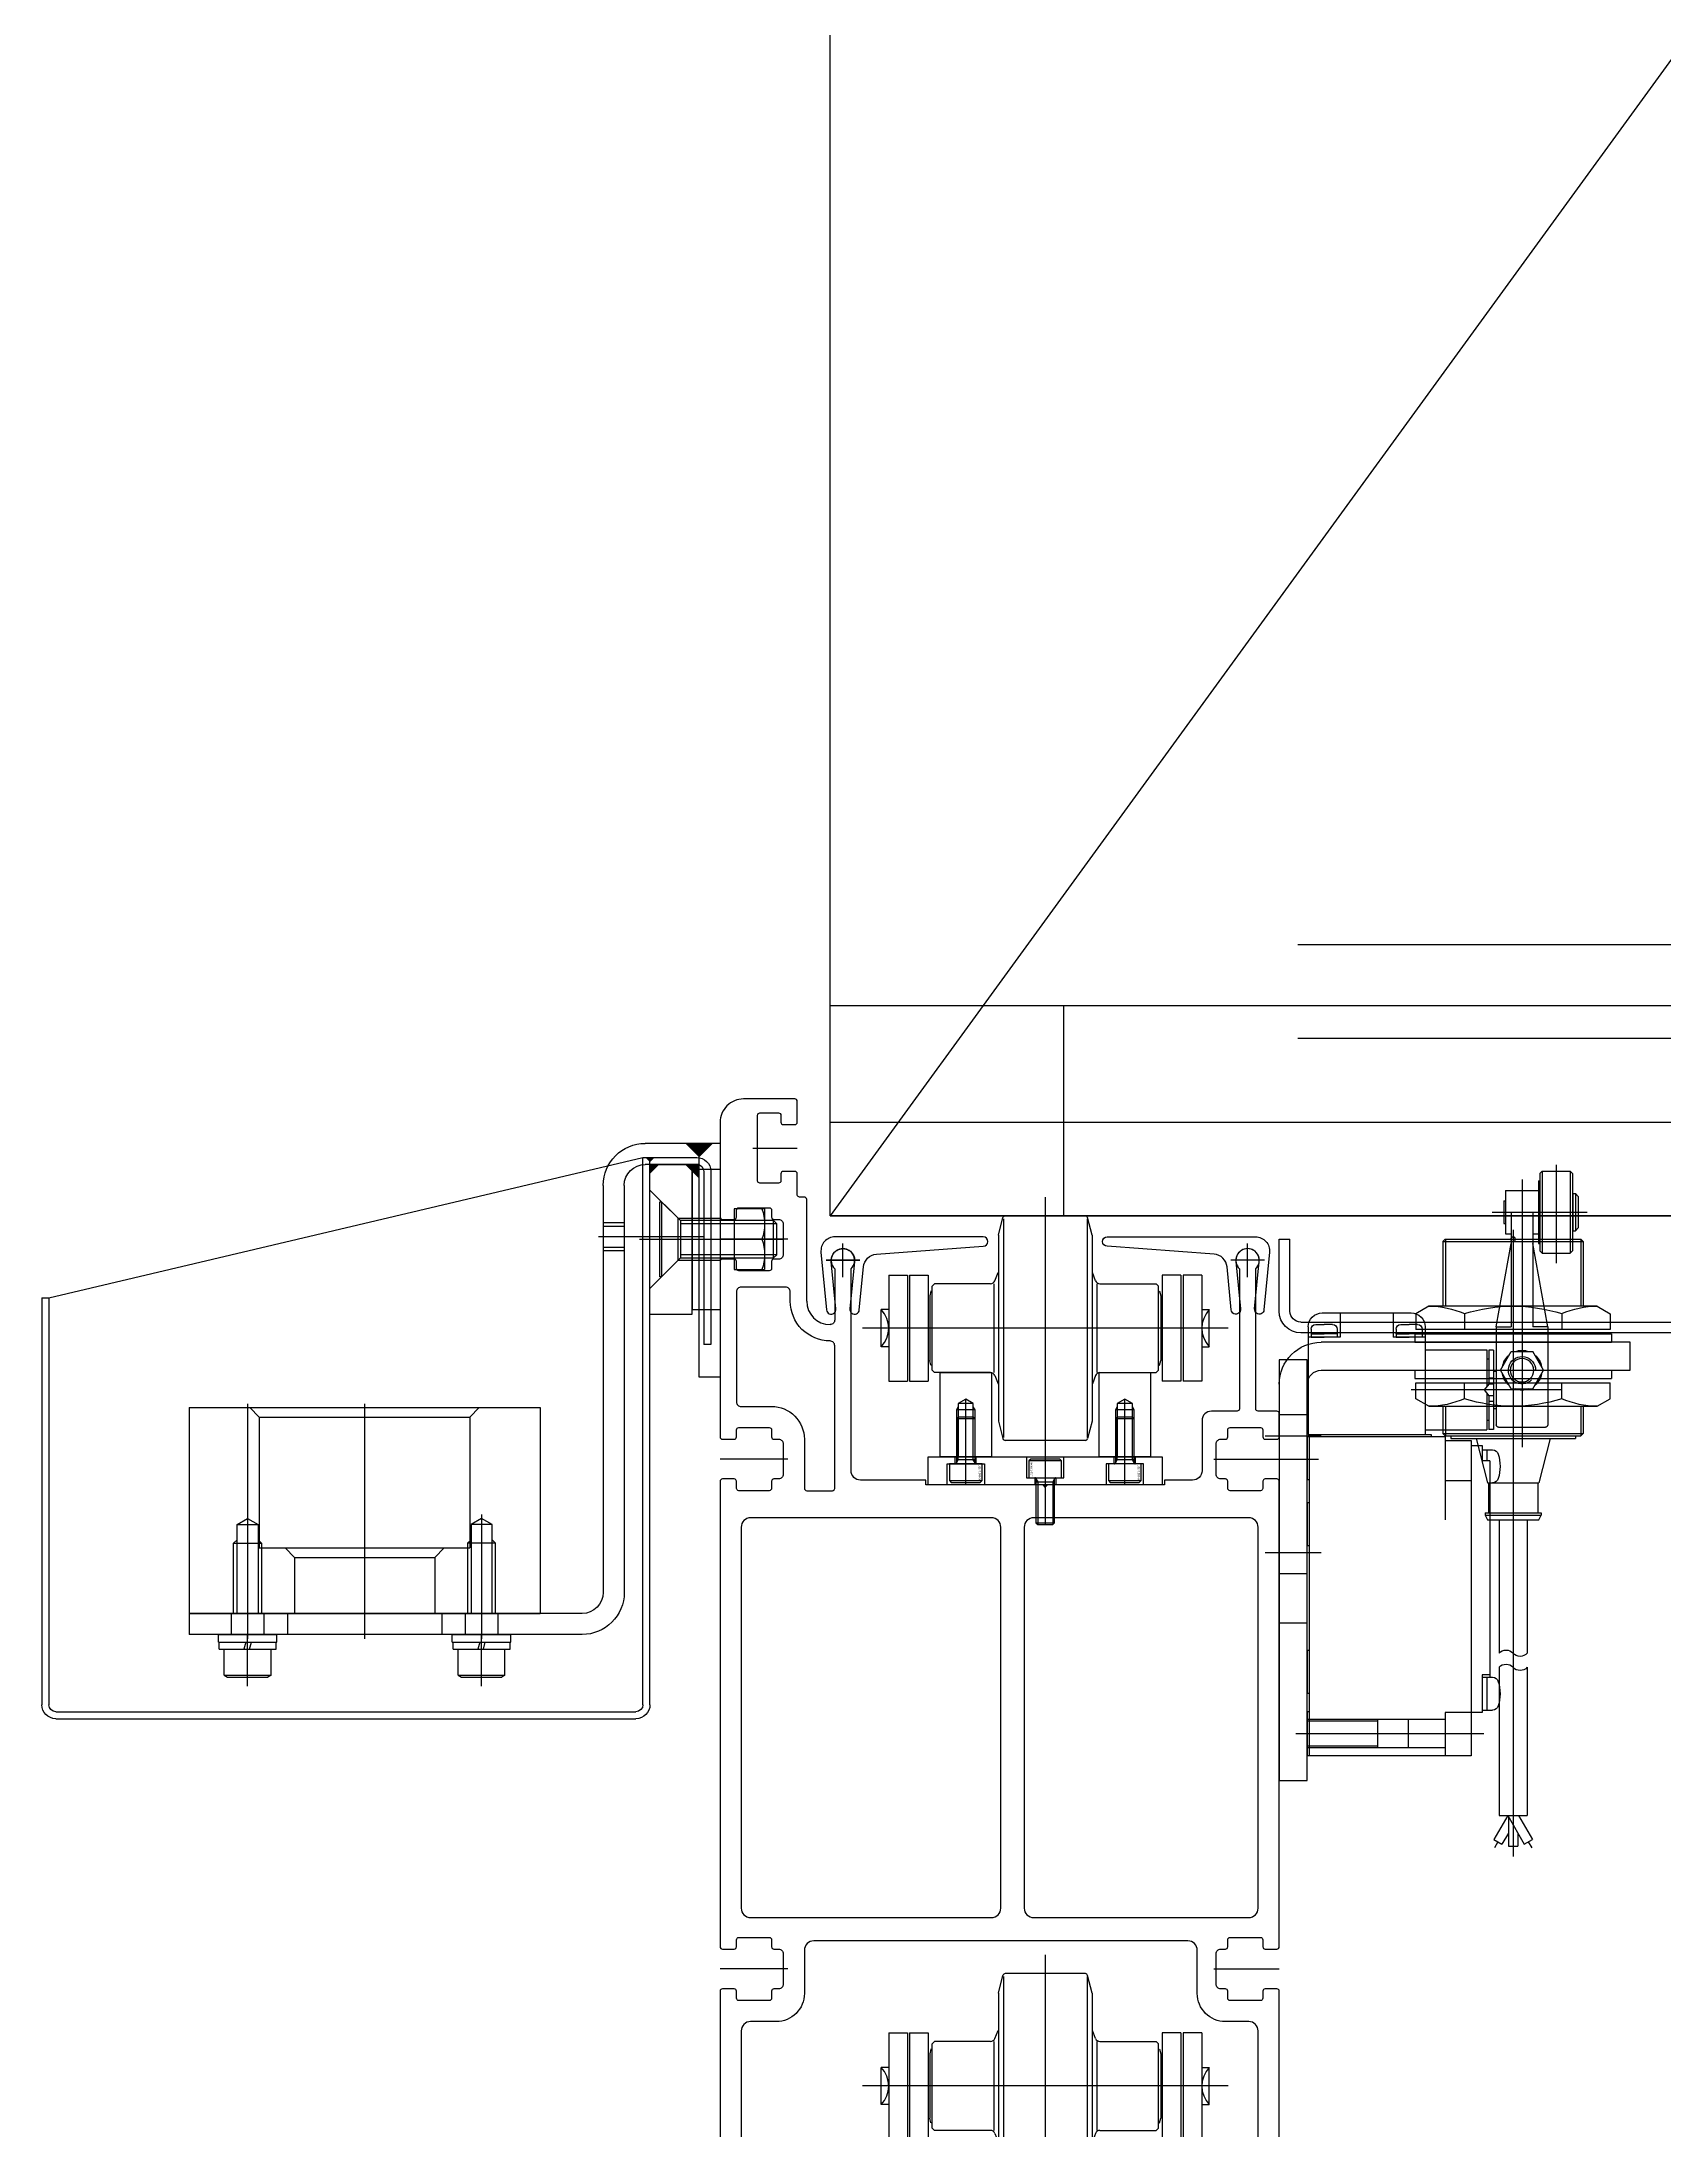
# Model space of a CAD drawing. Header units: millimetres. Extents: x 5349504 to 6791112, y -2212455 to -2153443.
# Drawn here: x 6344568.9 to 6344915.7, y -2197419.1 to -2196972.6 of the extents above; entities that cross this region are included whole.
import ezdxf
from ezdxf.enums import TextEntityAlignment as Align

# ---------------------------------------------------------------- set-up
doc = ezdxf.new("R2010")
doc.units = ezdxf.units.MM
doc.header["$LTSCALE"] = 400
doc.linetypes.add('HIDDEN', pattern=[0.375, 0.25, -0.125])
doc.layers.get('0').update_dxf_attribs({"lineweight": 9})
doc.layers.add('EQUIP', color=8, linetype='Continuous')
doc.layers.add('GRND', color=8, linetype='Continuous')
doc.styles.get("Standard").update_dxf_attribs({"font": '현대하모니 L.ttf'})

# ---------------------------------------------------------------- blocks, each defined once
blk = doc.blocks.new('A$C0CC66A92')
for p, q in [((0, 15), (-6, 15)), ((-6, 15), (-6, -15)), ((0, 15), (0, -15)), ((0, -15), (-6, -15))]:
    blk.add_line(p, q)
at = {"layer": 'EQUIP'}
for p, q in [((0, 4.5), (-6, 4.5)), ((1.5, 0), (-7.5, 0)), ((0, -4.5), (-6, -4.5))]:
    blk.add_line(p, q, dxfattribs=at)
blk = doc.blocks.new('A$C459266EB')
for p, q in [((0, -16), (0, 16)), ((9, 16), (0, 16)), ((9, -16), (9, 16)), ((9, -16), (0, -16))]:
    blk.add_line(p, q)
at = {"layer": 'EQUIP'}
for p, q in [((9, 10.5), (3, 4.5)), ((3, 4.5), (0, 4.5)), ((3, -4.5), (3, 4.5)), ((11.25, 0), (-2.25, 0)), ((3, -4.5), (0, -4.5)), ((9, -10.5), (3, -4.5))]:
    blk.add_line(p, q, dxfattribs=at)
blk = doc.blocks.new('A$C3DAA7D7A')
for p, q in [((0, -6.5), (0, 6.5)), ((0, 6.5), (6.5, 6.5)), ((6.5, -6.5), (6.5, 6.5)), ((5.92, 0), (0, 0)), ((6.5, -6.5), (0, -6.5))]:
    blk.add_line(p, q)
for centre in [(-2.88, 3.25), (-2.88, -3.25)]:
    blk.add_arc(centre, 9.38, 339.7297, 20.2703)
blk = doc.blocks.new('A$C78965EC4')
for p, q in [((4, 8), (0, 4)), ((4.4, 8), (4, 8)), ((4, 8), (4, -8)), ((4.4, -8), (4.4, 8)), ((-20.6, 3.32), (-19.92, 4)), ((-20.6, -3.32), (-20.6, 3.32)), ((-19.92, -4), (-19.92, 4)), ((-19.92, 4), (0, 4)), ((0, 4), (0, -4)), ((-19.92, -4), (-20.6, -3.32)), ((0, -4), (-19.92, -4)), ((0, -4), (4, -8)), ((4, -8), (4.4, -8))]:
    blk.add_line(p, q)
at = {"layer": 'EQUIP'}
for p, q in [((5.82, 0), (-22.02, 0)), ((-20.6, 3.32), (0, 3.32)), ((-20.6, -3.32), (0, -3.32))]:
    blk.add_line(p, q, dxfattribs=at)
blk = doc.blocks.new('A$C4D53150B')
for name in ['A$C0CC66A92', 'A$C459266EB']:
    blk.add_blockref(name, (6, 0))
at = {"layer": 'EQUIP'}
blk.add_blockref('A$C78965EC4', (8.5, 0), dxfattribs=at)
at = {"layer": 'EQUIP', "rotation": 180}
blk.add_blockref('A$C3DAA7D7A', (-3, 0), dxfattribs=at)
blk = doc.blocks.new('A$C11D30B2A')
for p, q in [((14.3, 18), (15.91, 20.78)), ((14.3, -18), (14.3, 18)), ((15.91, 20.78), (19.3, 20.78)), ((19.3, -20.78), (19.3, 20.78)), ((20.2, 21), (22, 21)), ((20.2, 21), (20.2, -21)), ((22, 21), (22, -21)), ((28, 21), (29.8, 21)), ((28, 21), (28, -21)), ((29.8, 21), (29.8, -21)), ((30.7, 20.78), (30.7, -20.78)), ((34.09, 20.78), (30.7, 20.78)), ((35.7, 18), (34.09, 20.78)), ((35.7, 18), (35.7, -18)), ((0.5, 15), (0, 14.5)), ((0, 14.5), (0, -14.5)), ((0, 14.46), (14.3, 14.46)), ((0.5, 15), (14.3, 15)), ((0.5, 15), (0.5, -15)), ((35.7, 15), (41.5, 15)), ((35.7, 14.46), (42, 14.46)), ((42, 14.5), (41.5, 15)), ((41.5, 15), (41.5, -15)), ((42, 14.46), (42, -14.46)), ((15.91, 10.39), (19.3, 10.39)), ((34.09, 10.39), (30.7, 10.39)), ((42, 13.3), (42.6, 13.3)), ((42.6, 13.3), (42.6, -13.3)), ((42.6, 7.9), (52.1, 5.5)), ((52.1, 5.5), (52.1, -5.5)), ((52.1, 5.25), (58.5, 5.25)), ((58.5, 6), (58.5, -6)), ((58.5, 6), (59, 6)), ((59, 6), (59, -6)), ((59, 6), (60, 5.5)), ((60, 5.5), (60, -5.5)), ((60, 3), (88.51, 3)), ((91.51, 3), (123.21, 3)), ((123.21, 1.15), (128.34, 4.12)), ((123.21, 3), (123.21, -3)), ((123.21, 1.15), (129.34, -2.38)), ((123.47, 1), (129.71, 1)), ((126.94, 1), (129.34, 2.38)), ((128.34, 4.12), (129.34, 2.38)), ((128.84, 3.25), (130.13, 4)), ((129.71, 1), (129.71, -1)), ((60, -3), (88.51, -3)), ((91.51, -3), (123.21, -3)), ((123.21, -1.15), (128.34, -4.12)), ((126.94, -1), (129.71, -1)), ((129.34, -2.38), (128.34, -4.12)), ((128.84, -3.25), (130.13, -4)), ((129.71, 0), (131.21, 0)), ((42.6, -7.9), (52.1, -5.5)), ((52.1, -5.25), (58.5, -5.25)), ((58.5, -6), (59, -6)), ((60, -5.5), (59, -6)), ((15.91, -10.39), (19.3, -10.39)), ((34.09, -10.39), (30.7, -10.39)), ((42, -13.3), (42.6, -13.3)), ((0, -14.46), (14.3, -14.46)), ((0, -14.5), (0.5, -15)), ((0.5, -15), (14.3, -15)), ((35.7, -14.46), (42, -14.46)), ((35.7, -15), (41.5, -15)), ((41.5, -15), (42, -14.5)), ((14.3, -18), (15.91, -20.78)), ((15.91, -20.78), (19.3, -20.78)), ((20.2, -21), (22, -21)), ((28, -21), (29.8, -21)), ((34.09, -20.78), (30.7, -20.78)), ((35.7, -18), (34.09, -20.78))]:
    blk.add_line(p, q)
blk.add_circle((0, 0), 0.5)
for centre, radius, start, end in [((33.1, 18), 18.8, 179.9999, 203.8648), ((16.9, 18), 18.8, 336.1347, 0), ((48.69, 0), 34.39, 162.4122, 197.5877), ((1.31, 0), 34.39, 342.4119, 17.5881), ((89.83, 1.5), 2, 131.4096, 228.5903), ((92.83, 1.5), 2, 131.4096, 228.5903), ((87.19, -1.5), 2, 311.4096, 48.5904), ((90.19, -1.5), 2, 311.4096, 48.5904), ((33.1, -18), 18.8, 156.1353, 180.0001), ((16.9, -18), 18.8, 360, 23.8649)]:
    blk.add_arc(centre, radius, start, end)
at = {"layer": 'EQUIP'}
blk.add_line((-2, 0), (131.94, 0), dxfattribs=at)
blk = doc.blocks.new('A$C6B1C5F03')
for p, q in [((0, 109.94), (66, 109.94)), ((0, 103.94), (0, 109.94)), ((66, 103.94), (0, 103.94)), ((69, 49.94), (69, 100.94)), ((75, 100.94), (75, 49.94)), ((75, 49.94), (69, 49.94))]:
    blk.add_line(p, q)
for radius in [9, 3]:
    blk.add_arc((66, 100.94), radius, 0, 90)
at = {"layer": 'EQUIP'}
for p, q in [((69, 94.44), (75, 94.44)), ((78, 89.94), (66, 89.94)), ((78, 64.94), (66, 64.94)), ((69, 60.44), (75, 60.44))]:
    blk.add_line(p, q, dxfattribs=at)
at = {"rotation": 270}
blk.add_blockref('A$C11D30B2A', (25, 131.94), dxfattribs=at)
blk = doc.blocks.new('A$C7FAC7E14')
at = {"layer": 'EQUIP'}
for p, q in [((6.66, 126.39), (6.66, 105.36)), ((3.66, 125), (3.16, 124.5)), ((3.16, 124.5), (3.16, 108)), ((3.66, 125), (3.66, 107.5)), ((9.66, 125), (3.66, 125)), ((9.66, 125), (9.66, 107.5)), ((10.16, 124.5), (9.66, 125)), ((10.16, 124.5), (10.16, 108)), ((10.46, 122.95), (10.16, 122.95)), ((10.46, 122.95), (10.46, 109.55)), ((17.46, 120.9), (10.46, 120.9)), ((13.96, 123.19), (13.96, 66.01)), ((17.46, 120.9), (17.46, 111.6)), ((20.32, 116.25), (0, 116.25)), ((2.56, 120.25), (1.96, 119.6)), ((1.96, 119.6), (1.96, 112.9)), ((2.56, 120.25), (2.56, 112.25)), ((3.06, 120.25), (2.56, 120.25)), ((3.06, 120.25), (3.06, 112.25)), ((3.16, 118.95), (3.06, 118.95)), ((11.61, 116.25), (11.61, 91.75)), ((16.31, 116.25), (16.31, 91.75)), ((17.86, 118.65), (17.46, 118.65)), ((17.86, 118.65), (17.86, 113.85)), ((2.56, 112.25), (1.96, 112.9)), ((3.06, 112.25), (2.56, 112.25)), ((3.16, 113.55), (3.06, 113.55)), ((17.86, 113.85), (17.46, 113.85)), ((3.66, 107.5), (3.16, 108)), ((9.66, 107.5), (3.66, 107.5)), ((8.46, 91.75), (11.61, 109.55)), ((10.16, 108), (9.66, 107.5)), ((10.46, 109.55), (10.16, 109.55)), ((11.61, 111.6), (10.46, 111.6)), ((17.46, 111.6), (16.31, 111.6)), ((19.46, 91.75), (16.31, 109.55)), ((56.66, 94.7), (37.66, 94.7)), ((41.51, 94.7), (41.51, 89.5)), ((52.81, 94.7), (52.81, 89.5)), ((8.46, 91.75), (11.61, 91.75)), ((8.46, 91.75), (8.46, 70.77)), ((19.46, 91.75), (16.31, 91.75)), ((19.46, 91.75), (19.46, 70.77)), ((34.66, 91.7), (34.66, 68.7)), ((34.66, 89.5), (41.51, 89.5)), ((35.29, 91.2), (35.29, 90.4)), ((35.29, 90.2), (35.29, 89.5)), ((35.29, 90.2), (38.09, 90.2)), ((35.29, 89.5), (38.09, 89.5)), ((36.29, 92.2), (38.09, 92.2)), ((39.89, 92.2), (38.09, 92.2)), ((40.89, 90.2), (38.09, 90.2)), ((40.89, 89.5), (38.09, 89.5)), ((40.89, 91.2), (40.89, 90.4)), ((40.89, 90.2), (40.89, 89.5)), ((52.81, 89.5), (59.66, 89.5)), ((53.44, 91.2), (53.44, 90.4)), ((53.44, 90.2), (53.44, 89.5)), ((53.44, 90.2), (56.24, 90.2)), ((53.44, 89.5), (56.24, 89.5)), ((54.44, 92.2), (56.24, 92.2)), ((58.04, 92.2), (56.24, 92.2)), ((59.04, 90.2), (56.24, 90.2)), ((59.04, 89.5), (56.24, 89.5)), ((59.04, 91.2), (59.04, 90.4)), ((59.04, 90.2), (59.04, 89.5)), ((59.66, 91.7), (59.66, 68.7)), ((9.34, 82.45), (11.65, 86.45)), ((16.27, 86.45), (11.65, 86.45)), ((18.58, 82.45), (16.27, 86.45)), ((20.06, 86.75), (21.06, 86.75)), ((20.06, 86.75), (20.06, 69.75)), ((21.06, 86.75), (21.06, 79.5)), ((21.51, 86.8), (21.51, 84.8)), ((21.51, 86.8), (21.51, 84.8)), ((34.66, 86.8), (21.51, 86.8)), ((8.46, 81), (8.36, 80.9)), ((8.36, 75.6), (8.36, 80.9)), ((11.65, 78.45), (9.34, 82.45)), ((16.27, 78.45), (18.58, 82.45)), ((20.06, 82.25), (19.46, 82.25)), ((20.06, 80.75), (21.06, 80.75)), ((21.06, 84.8), (21.51, 84.8)), ((21.51, 84.8), (21.51, 78.94)), ((5.36, 78.25), (37.66, 78.25)), ((16.27, 78.45), (11.65, 78.45)), ((20.06, 79.5), (21.06, 79.5)), ((20.06, 77), (21.06, 77)), ((21.06, 79.5), (22.06, 78.25)), ((22.06, 78.25), (21.06, 77)), ((21.06, 77), (21.06, 69.75)), ((21.51, 77.56), (21.51, 71.7)), ((8.36, 75.6), (8.46, 75.5)), ((20.06, 74.25), (19.46, 74.25)), ((20.06, 75.75), (21.06, 75.75)), ((21.06, 71.7), (21.51, 71.7)), ((21.51, 71.7), (21.51, 69.7)), ((18.96, 70.27), (8.96, 70.27)), ((20.06, 69.75), (21.06, 69.75)), ((34.66, 69.7), (21.51, 69.7)), ((24.86, 67.4), (24.86, 9.3)), ((30.36, 67.4), (24.86, 67.4)), ((30.36, 68.2), (59.86, 68.2)), ((30.36, 68.2), (30.36, 50.5)), ((33.36, 68.7), (33.36, 68.2)), ((59.66, 68.7), (33.36, 68.7)), ((59.46, 68.7), (59.46, 0)), ((59.86, 68.2), (59.86, 59)), ((22.46, 65.4), (20.28, 65.4)), ((20.86, 63.11), (22.46, 63.11)), ((20.86, 63.11), (20.86, 16.8)), ((21.46, 65.4), (21.46, 63.11)), ((24.86, 66.36), (22.46, 66.36)), ((22.46, 66.36), (22.46, 63.11)), ((22.46, 65.5), (22.46, 63.11)), ((20.86, 58.4), (20.28, 58.4)), ((30.36, 58.9), (24.86, 58.9)), ((59.46, 59), (59.86, 59)), ((59.86, 54.2), (59.46, 54.2)), ((59.86, 54.2), (59.86, 45)), ((59.86, 45), (59.46, 45)), ((59.86, 22.6), (59.46, 22.6)), ((59.86, 22.6), (59.86, 13.4)), ((22.46, 16.8), (20.28, 16.8)), ((20.86, 17.3), (22.46, 17.3)), ((21.46, 16.8), (21.46, 9.8)), ((22.46, 17.3), (22.46, 9.3)), ((22.46, 16.9), (22.46, 9.7)), ((59.86, 13.4), (59.46, 13.4)), ((22.46, 9.8), (20.28, 9.8)), ((22.46, 9.3), (24.86, 9.3)), ((24.86, 9.3), (30.36, 9.3)), ((24.86, 9.3), (24.86, 0)), ((30.36, 9.3), (30.36, 0)), ((59.46, 9.4), (59.86, 9.4)), ((59.46, 9.4), (59.86, 9.4)), ((59.86, 9.4), (59.86, 0)), ((22.15, 4.75), (62.3, 4.75)), ((24.86, 0), (59.86, 0))]:
    blk.add_line(p, q, dxfattribs=at)
at = {"layer": 'EQUIP', "linetype": 'HIDDEN'}
for p, q in [((30.36, 7.75), (59.86, 7.75)), ((38.26, 7.75), (38.26, 1.75)), ((44.86, 7.75), (44.86, 1.75)), ((44.86, 7.45), (59.86, 7.45)), ((30.36, 1.75), (59.86, 1.75)), ((44.86, 2.05), (59.86, 2.05))]:
    blk.add_line(p, q, dxfattribs=at)
at = {"layer": 'EQUIP'}
blk.add_circle((13.96, 82.45), 2.5, dxfattribs=at)
for centre, radius, start, end in [((37.66, 91.7), 3, 90, 180), ((56.66, 91.7), 3, 0, 90), ((36.29, 91.2), 1, 90, 180), ((35.49, 90.4), 0.2, 180, 270), ((39.89, 91.2), 1, 0, 90), ((40.69, 90.4), 0.2, 270, 0), ((54.44, 91.2), 1, 90, 180), ((53.64, 90.4), 0.2, 180, 270), ((58.04, 91.2), 1, 0, 90), ((58.84, 90.4), 0.2, 270, 0), ((13.96, 82.45), 4.25, 130.2501, 169.7499), ((13.96, 82.45), 2.92, 225.5724, 180), ((13.96, 82.45), 4.25, 70.2501, 109.7499), ((13.96, 82.45), 4.25, 10.2501, 49.7499), ((13.96, 82.45), 4.25, 190.2501, 229.7499), ((13.96, 82.45), 4.25, 310.2501, 349.7499), ((13.96, 82.45), 4.25, 250.2501, 289.7499), ((8.96, 70.77), 0.5, 180, 270), ((18.96, 70.77), 0.5, 270, 0), ((27.66, 61.9), 9, 163.3985, 196.6015), ((20.28, 64.1), 1.3, 90, 163.3985), ((20.28, 59.7), 1.3, 196.6015, 270), ((27.66, 13.3), 9, 163.3985, 196.6015), ((20.28, 15.5), 1.3, 90, 163.3985), ((20.28, 11.1), 1.3, 196.6015, 270)]:
    blk.add_arc(centre, radius, start, end, dxfattribs=at)
blk = doc.blocks.new('A$C526E6D4F')
at = {"elevation": -7660.68}
blk.add_lwpolyline([(59.86, 98.75), (65.86, 98.75), (65.86, 8.8), (59.86, 8.8)], close=True, dxfattribs=at)
at = {"layer": 'EQUIP', "color": 2, "linetype": 'HIDDEN'}
blk.add_line((65.86, 82.5, -7660.68), (59.86, 82.5, -7660.68), dxfattribs=at)
at = {"layer": 'EQUIP'}
blk.add_line((67.54, 77.5, -7660.68), (57.46, 77.5, -7660.68), dxfattribs=at)
blk.add_blockref('A$C7FAC7E14', (0, 14.05, -7660.68))
blk = doc.blocks.new('TOP COVER-SIDE')
for p, q in [((-304, 4.6), (-304, 20)), ((-304, 20), (-301.7, 20)), ((-301.7, 4.6), (-301.7, 20)), ((301.7, 4.6), (301.7, 20)), ((304, 20), (301.7, 20)), ((304, 4.6), (304, 20)), ((299.4, 2.3), (-299.4, 2.3)), ((-299.4, 0), (299.4, 0)), ((-75, 2.3), (-75, 0)), ((75, 2.3), (75, 0))]:
    blk.add_line(p, q)
for centre, radius, start, end in [((-299.4, 4.6), 4.6, 180, 270), ((-299.4, 4.6), 2.3, 180, 270), ((299.4, 4.6), 2.3, 270, 0), ((299.4, 4.6), 4.6, 270, 0)]:
    blk.add_arc(centre, radius, start, end)
blk = doc.blocks.new('A$C02EA7444')
blk.add_lwpolyline([(1.5, -10.4, 1), (3.5, -10.6), (4.39, -1.4, -0.365037), (7.15, 1.3), (30, 3, 1), (30, 5), (-1.7, 5, 0.442767), (-4.69, 1.71), (-3.5, -10.6, 1), (-1.5, -10.4), (-2.49, -0.24, -1.10147), (2.49, -0.24)], format="xyb", close=True)
blk = doc.blocks.new('A$C503F55FC')
for p, q in [((0, 44.84), (75, 44.84)), ((0, 44.84), (0, 0.84)), ((75, 44.84), (75, 0.84)), ((0, 0.84), (75, 0.84))]:
    blk.add_line(p, q)
at = {"layer": 'EQUIP'}
for p, q in [((12.5, 45.63), (12.5, 0)), ((15, 42.84), (13, 44.84)), ((37.5, 45.63), (37.5, 0)), ((62, 44.84), (60, 42.84)), ((15, 42.84), (15, 14.84)), ((15, 42.84), (60, 42.84)), ((60, 42.84), (60, 14.84)), ((10.25, 19.84), (12.5, 21.14)), ((10.25, 0.84), (10.25, 19.84)), ((10.25, 19.84), (14.75, 19.84)), ((12.5, 22.01), (12.5, 0.2)), ((12.5, 21.14), (14.75, 19.84)), ((14.75, 19.84), (14.75, 0.84)), ((62.5, 21.14), (60.25, 19.84)), ((64.75, 19.84), (60.25, 19.84)), ((60.25, 19.84), (60.25, 0.84)), ((62.5, 22.01), (62.5, 0.2)), ((64.75, 19.84), (62.5, 21.14)), ((64.75, 0.84), (64.75, 19.84)), ((9.5, 15.84), (10.25, 16.59)), ((9.5, 0.84), (9.5, 15.84)), ((9.5, 15.84), (15.5, 15.84)), ((15.5, 15.84), (14.75, 16.59)), ((15, 14.84), (60, 14.84)), ((15.5, 15.84), (15.5, 0.84)), ((20.5, 14.84), (22.5, 12.84)), ((54.5, 14.84), (52.5, 12.84)), ((59.5, 15.84), (60.25, 16.59)), ((59.5, 15.84), (59.5, 0.84)), ((65.5, 15.84), (59.5, 15.84)), ((65.5, 15.84), (64.75, 16.59)), ((65.5, 0.84), (65.5, 15.84)), ((22.5, 12.84), (22.5, 0.84)), ((22.5, 12.84), (52.5, 12.84)), ((52.5, 12.84), (52.5, 0.84))]:
    blk.add_line(p, q, dxfattribs=at)
blk = doc.blocks.new('wb06s')
for p, q in [((-5, 8.7), (-4.31, 9.1)), ((-4.31, 9.1), (4.31, 9.1)), ((5, 8.7), (4.31, 9.1)), ((-5, 8.7), (5, 8.7)), ((-5, 8.7), (-5, 3.1)), ((5, 8.7), (5, 3.1)), ((-6.25, 1.6), (6.25, 1.6)), ((-6.25, 1.6), (-6.25, 0)), ((-6.25, 0), (6.25, 0)), ((-6.1, 3.1), (6.1, 3.1)), ((-6.1, 3.1), (-6.1, 1.6)), ((6.1, 3.1), (6.1, 1.6)), ((6.25, 1.6), (6.25, 0))]:
    blk.add_line(p, q)
at = {"layer": 'EQUIP'}
for p, q in [((0, 11.05), (0, 0)), ((-0.4, 1.6), (-0.8, 3.1)), ((0.4, 3.1), (0.8, 1.6))]:
    blk.add_line(p, q, dxfattribs=at)
blk = doc.blocks.new('A$C2DB357A0')
for p, q in [((-4.5, 50), (-4.5, 0)), ((-4.5, 50), (0, 50)), ((0, 0), (0, 50)), ((0, 50), (11.5, 50)), ((0, 45.5), (11.5, 45.5)), ((16, 41), (16, -46)), ((20.5, 41), (20.5, -46)), ((-4.5, 0), (0, 0)), ((25, -50.5), (109, -50.5)), ((109, -50.5), (109, -55)), ((25, -55), (109, -55))]:
    blk.add_line(p, q)
for centre, radius, start, end in [((11.5, 41), 9, 0, 90), ((11.5, 41), 4.5, 0, 90), ((25, -46), 9, 180, 270), ((25, -46), 4.5, 180, 270)]:
    blk.add_arc(centre, radius, start, end)
at = {"layer": 'EQUIP'}
for p, q in [((16, 33), (20.5, 33)), ((16, 32.25), (20.5, 32.25)), ((-1.09, 30), (21.5, 30)), ((16, 27.75), (20.5, 27.75)), ((16, 27), (20.5, 27)), ((43, -50.5), (43, -55)), ((46.5, -49.68), (46.5, -55.9)), ((50, -50.5), (50, -55)), ((55, -50.5), (55, -55)), ((71.5, -49.68), (71.5, -55.9)), ((88, -50.5), (88, -55)), ((93, -50.5), (93, -55)), ((96.5, -49.68), (96.5, -55.9)), ((100, -50.5), (100, -55))]:
    blk.add_line(p, q, dxfattribs=at)
for points in [[(-3, 50), (0, 47), (0, 50)], [(3, 50), (0, 47), (0, 50)], [(3, 45.5), (0, 42.5), (0, 45.5)]]:
    blk.add_solid(points, dxfattribs=at)
at = {"xscale": -1}
blk.add_blockref('A$C503F55FC', (109, -51.34), dxfattribs=at)
at = {"rotation": 180}
for p in [(46.5, -55), (96.5, -55)]:
    blk.add_blockref('wb06s', p, dxfattribs=at)
blk = doc.blocks.new('A$C61AF32DC')
for p, q in [((0, 58.5), (-10, 58.5)), ((0, -58.5), (0, 58.5)), ((1.5, 58.5), (0, 58.5)), ((1.5, -58.5), (1.5, 58.5)), ((128.5, 28.5), (1.5, 58.5)), ((-13, 55.5), (-13, 18.5)), ((-11.5, 55.5), (-11.5, 18.5)), ((0, 57), (-10, 57)), ((128.5, 28.5), (128.5, -58.5)), ((130, 28.5), (128.5, 28.5)), ((130, 28.5), (130, -58.5)), ((-13, 18.5), (-11.5, 18.5)), ((127, -60), (3, -60)), ((127, -61.5), (3, -61.5))]:
    blk.add_line(p, q)
for centre, radius, start, end in [((-10, 55.5), 3, 90, 180), ((-10, 55.5), 1.5, 90, 180), ((3, -58.5), 3, 180, 270), ((3, -58.5), 1.5, 180, 270), ((127, -58.5), 3, 270, 0), ((127, -58.5), 1.5, 270, 0)]:
    blk.add_arc(centre, radius, start, end)
at = {"layer": 'EQUIP'}
for points in [[(1, 58.5), (0, 57.5), (-1, 58.5)], [(-2, 57), (0, 57), (0, 55)]]:
    blk.add_solid(points, dxfattribs=at)
blk = doc.blocks.new('MAIN CHAIN RF2080-3.5')
for p, q in [((-10, 19.86), (-9.06, 23.62)), ((-8.96, 23.39), (-8.96, -23.39)), ((8.57, 24), (-8.57, 24)), ((8.96, 23.39), (8.96, -23.39)), ((10, 19.86), (9.06, 23.62)), ((-10, 19.86), (-10, -19.86)), ((10, 19.86), (10, -19.86)), ((-33.46, 11.35), (-33.46, -11.35)), ((-33.46, 11.35), (-29.46, 11.35)), ((-29.46, 11.35), (-29.46, -11.35)), ((-29, 11.35), (-25, 11.35)), ((-29, 11.35), (-29, -11.35)), ((-25, 11.35), (-25, -11.35)), ((-24.2, 9), (-23.7, 9.5)), ((-24.2, -9), (-24.2, 9)), ((-11.69, 9.5), (-23.7, 9.5)), ((-11, 9.5), (-11, -9.5)), ((-10.75, 10.14), (-10.09, 11.88)), ((-10.09, 11.88), (-10, 11.94)), ((10.09, 11.88), (10, 11.94)), ((10.75, 10.14), (10.09, 11.88)), ((11, 9.5), (11, -9.5)), ((11.69, 9.5), (23.7, 9.5)), ((24.2, 9), (23.7, 9.5)), ((24.2, -9), (24.2, 9)), ((29, 11.35), (25, 11.35)), ((25, 11.35), (25, -11.35)), ((29, 11.35), (29, -11.35)), ((29.46, 11.35), (29.46, -11.35)), ((33.46, 11.35), (29.46, 11.35)), ((33.46, 11.35), (33.46, -11.35)), ((-24.43, 7.89), (-24.7, 6.89)), ((-24.7, 6.89), (-24.7, -6.89)), ((-24.2, 7.76), (-24.43, 7.89)), ((24.2, 7.76), (24.43, 7.89)), ((24.43, 7.89), (24.7, 6.89)), ((24.7, 6.89), (24.7, -6.89)), ((-33.46, 3.95), (-35.06, 3.95)), ((-35.06, -3.99), (-35.06, 3.95)), ((33.46, 3.95), (35.06, 3.95)), ((35.06, -3.99), (35.06, 3.95)), ((-33.46, -3.99), (-35.06, -3.99)), ((33.46, -3.99), (35.06, -3.99)), ((-24.43, -7.89), (-24.7, -6.89)), ((-24.2, -7.76), (-24.43, -7.89)), ((24.2, -7.76), (24.43, -7.89)), ((24.43, -7.89), (24.7, -6.89)), ((-33.46, -11.35), (-29.46, -11.35)), ((-29, -11.35), (-25, -11.35)), ((-24.2, -9), (-23.7, -9.5)), ((-11.69, -9.5), (-23.7, -9.5)), ((-10.75, -10.14), (-10.09, -11.88)), ((-10.09, -11.88), (-10, -11.94)), ((10.09, -11.88), (10, -11.94)), ((10.75, -10.14), (10.09, -11.88)), ((11.69, -9.5), (23.7, -9.5)), ((24.2, -9), (23.7, -9.5)), ((29, -11.35), (25, -11.35)), ((33.46, -11.35), (29.46, -11.35)), ((-10, -19.86), (-9.06, -23.62)), ((10, -19.86), (9.06, -23.62)), ((8.57, -24), (-8.57, -24))]:
    blk.add_line(p, q)
for centre, radius, start, end in [((-8.57, 23.5), 0.5, 90, 165.9638), ((8.57, 23.5), 0.5, 14.0362, 90), ((-11.69, 10.5), 1, 270, 339.0361), ((11.69, 10.5), 1, 200.9639, 270), ((-39.19, -0.02), 5.73, 316.0989, 43.9011), ((39.19, -0.02), 5.73, 136.0989, 223.9011), ((-11.69, -10.5), 1, 20.9639, 90), ((11.69, -10.5), 1, 90, 159.0361), ((-8.57, -23.5), 0.5, 194.0362, 270), ((8.57, -23.5), 0.5, 270, 345.9638)]:
    blk.add_arc(centre, radius, start, end)
at = {"layer": 'EQUIP'}
for p, q in [((0, 28), (0, -28)), ((39.06, 0), (-39.06, 0))]:
    blk.add_line(p, q, dxfattribs=at)
blk = doc.blocks.new('A$C5E386445')
for p, q in [((-19.25, 4.5), (-19.25, 6)), ((-14.75, 4.5), (-14.75, 6)), ((14.75, 4.5), (14.75, 6)), ((19.25, 4.5), (19.25, 6)), ((-2.25, 1.5), (-2.25, 0)), ((2.25, 1.5), (2.25, 0))]:
    blk.add_line(p, q)
blk.add_lwpolyline([(-25, 0), (25, 0), (25, 6), (-25, 6)], close=True)
for points in [[(-21, 0), (-21, 4.5), (-13, 4.5), (-13, 0)], [(4, 6), (4, 1.5), (-4, 1.5), (-4, 6)], [(21, 0), (21, 4.5), (13, 4.5), (13, 0)]]:
    blk.add_lwpolyline(points)
at = {"layer": 'EQUIP'}
for p, q in [((-17, 0), (-17, 6)), ((0, 6), (0, 0)), ((17, 0), (17, 6))]:
    blk.add_line(p, q, dxfattribs=at)
blk = doc.blocks.new('A$C7F9A15EE')
for p, q in [((-2, 10), (2, 10)), ((-1.62, 11.4), (1.62, 11.4))]:
    blk.add_line(p, q)
blk.add_lwpolyline([(5.5, 18), (-5.5, 18), (-5.5, 0), (5.5, 0)], close=True)
blk.add_lwpolyline([(-1.62, 0), (-1.62, 11.4), (0, 12.34), (1.62, 11.4), (1.62, 0)])
at = {"layer": 'EQUIP'}
blk.add_line((0, 0), (0, 12.34), dxfattribs=at)
for points in [[(-2, 0), (-2, 10), (-1.62, 10.66)], [(1.62, 10.66), (2, 10), (2, 0)]]:
    blk.add_lwpolyline(points, dxfattribs=at)
blk = doc.blocks.new('A$C704D369C')
for p, q in [((-2, 9.62), (2, 9.62)), ((-2, 0.86), (2, 0.86)), ((3.5, -3.6), (-3.5, -3.6))]:
    blk.add_line(p, q)
blk.add_lwpolyline([(-2, 0.2), (-2, 9.62), (-1.62, 10), (1.62, 10), (2, 9.62), (2, 0.2)])
blk.add_lwpolyline([(3.5, 0), (3.5, -3.6), (3.1, -4), (-3.1, -4), (-3.5, -3.6), (-3.5, 0)], close=True)
for points in [[(-2, 0.2, -0.414214), (-2.2, 0)], [(2.2, 0, -0.414214), (2, 0.2)]]:
    blk.add_lwpolyline(points, format="xyb")
at = {"layer": 'EQUIP'}
blk.add_line((0, -4), (0, 10), dxfattribs=at)
for points in [[(-2, 0.2), (-1.62, 0.86), (-1.62, 10)], [(2, 0.2), (1.62, 0.86), (1.62, 10)]]:
    blk.add_lwpolyline(points, dxfattribs=at)
at = {"layer": 'EQUIP', "color": 4}
blk.add_text('M4X0.7-10L', height=0.42, rotation=90, dxfattribs=at).set_placement((-2.97, -3.45), align=Align.MIDDLE_LEFT)
blk = doc.blocks.new('A$C0CB47656')
for name, p in [('A$C7F9A15EE', (-17, 6)), ('A$C7F9A15EE', (17, 6)), ('A$C704D369C', (-17, 4.5)), ('A$C704D369C', (17, 4.5)), ('A$C5E386445', (0, 0))]:
    blk.add_blockref(name, p)
at = {"rotation": 180}
blk.add_blockref('A$C704D369C', (0, 1.5), dxfattribs=at)
blk = doc.blocks.new('AL PRO-FILE 2080-3.5')
at = {"layer": 'EQUIP'}
for p, q in [((-770.5, 239.5), (-761, 239.5)), ((-763, 220), (-777.5, 220)), ((-751.25, 211.9), (-751.25, 219.1)), ((-751.25, 211.9), (-751.25, 219.1)), ((-664.75, 211.9), (-664.75, 219.1)), ((-664.75, 211.9), (-664.75, 219.1)), ((-754.85, 215.5), (-747.65, 215.5)), ((-747.65, 215.5), (-754.85, 215.5)), ((-661.15, 215.5), (-668.35, 215.5)), ((-661.15, 215.5), (-668.35, 215.5)), ((-763, 173), (-777.5, 173)), ((-672, 173), (-658, 173)), ((-763, 64), (-777.5, 64)), ((-672, 64), (-658, 64))]:
    blk.add_line(p, q, dxfattribs=at)
for points in [[(-759, 206.75), (-759, 228.5, 0.414214), (-759.5, 229), (-760.5, 229, -0.414214), (-761, 229.5), (-761, 234, 0.414214), (-761.5, 234.5), (-764, 234.5, 0.414214), (-764.5, 234), (-764.5, 232.5, -0.414214), (-765, 232), (-769, 232, -0.414214), (-769.5, 232.5), (-769.5, 246.5, -0.414214), (-769, 247), (-765, 247, -0.414214), (-764.5, 246.5), (-764.5, 245, 0.414214), (-764, 244.5), (-761.5, 244.5, 0.414214), (-761, 245), (-761, 249.5, 0.414214), (-761.5, 250), (-772.5, 250, 0.414214), (-777.5, 245), (-777.5, 224.75, 0.414214), (-777, 224.25), (-774.5, 224.25, 0.414214), (-774, 224.75), (-774, 226.25, -0.414214), (-773.5, 226.75), (-767, 226.75, -0.414214), (-766.5, 226.25), (-766.5, 224.75, 0.414214), (-766, 224.25), (-765, 224.25, -0.414214), (-764, 223.25), (-764, 216.75, -0.414214), (-765, 215.75), (-766, 215.75, 0.414214), (-766.5, 215.25), (-766.5, 213.75, -0.414214), (-767, 213.25), (-773.5, 213.25, -0.414214), (-774, 213.75), (-774, 215.25, 0.414214), (-774.5, 215.75), (-777, 215.75, 0.414214), (-777.5, 215.25), (-777.5, 177.75, 0.414214), (-777, 177.25), (-774.5, 177.25, 0.414214), (-774, 177.75), (-774, 179.25, -0.414214), (-773.5, 179.75), (-767, 179.75, -0.414214), (-766.5, 179.25), (-766.5, 177.75, 0.414214), (-766, 177.25), (-765, 177.25, -0.414214), (-764, 176.25), (-764, 169.75, -0.414214), (-765, 168.75), (-766, 168.75, 0.414214), (-766.5, 168.25), (-766.5, 166.75, -0.414214), (-767, 166.25), (-773.5, 166.25, -0.414214), (-774, 166.75), (-774, 168.25, 0.414214), (-774.5, 168.75), (-777, 168.75, 0.414214), (-777.5, 168.25), (-777.5, 68.75, 0.414214), (-777, 68.25), (-774.5, 68.25, 0.414214), (-774, 68.75), (-774, 70.25, -0.414214), (-773.5, 70.75), (-767, 70.75, -0.414214), (-766.5, 70.25), (-766.5, 68.75, 0.414214), (-766, 68.25), (-765, 68.25, -0.414214), (-764, 67.25), (-764, 60.75, -0.414214), (-765, 59.75), (-766, 59.75, 0.414214), (-766.5, 59.25), (-766.5, 57.75, -0.414214), (-767, 57.25), (-773.5, 57.25, -0.414214), (-774, 57.75), (-774, 59.25, 0.414214), (-774.5, 59.75), (-777, 59.75, 0.414214), (-777.5, 59.25), (-777.5, 1, 0.414214)], [(-658, 0.5), (-658, 59.25, 0.414214), (-658.5, 59.75), (-661, 59.75, 0.414214), (-661.5, 59.25), (-661.5, 57.75, -0.414214), (-662, 57.25), (-668.5, 57.25, -0.414214), (-669, 57.75), (-669, 59.25, 0.414214), (-669.5, 59.75), (-670.5, 59.75, -0.414214), (-671.5, 60.75), (-671.5, 67.25, -0.414214), (-670.5, 68.25), (-669.5, 68.25, 0.414214), (-669, 68.75), (-669, 70.25, -0.414214), (-668.5, 70.75), (-662, 70.75, -0.414214), (-661.5, 70.25), (-661.5, 68.75, 0.414214), (-661, 68.25), (-658.5, 68.25, 0.414214), (-658, 68.75), (-658, 168.25, 0.414214), (-658.5, 168.75), (-661, 168.75, 0.414214), (-661.5, 168.25), (-661.5, 166.75, -0.414214), (-662, 166.25), (-668.5, 166.25, -0.414214), (-669, 166.75), (-669, 168.25, 0.414214), (-669.5, 168.75), (-670.5, 168.75, -0.414214), (-671.5, 169.75), (-671.5, 176.25, -0.414214), (-670.5, 177.25), (-669.5, 177.25, 0.414214), (-669, 177.75), (-669, 179.25, -0.414214), (-668.5, 179.75), (-662, 179.75, -0.414214), (-661.5, 179.25), (-661.5, 177.75, 0.414214), (-661, 177.25), (-658.5, 177.25, 0.414214), (-658, 177.75), (-658, 182.75, 0.414214), (-658.5, 183.25), (-662.5, 183.25, -0.414214), (-663, 183.75), (-663, 213.71, 2.448775), (-666.5, 213.71), (-666.5, 183.75, -0.414214), (-667, 183.25), (-672.5, 183.25, 0.414214), (-674.5, 181.25), (-674.5, 170.5, -0.414214), (-676.5, 168.5), (-682.5, 168.5), (-682.5, 167.5), (-707.38, 167.5, 0.198912), (-707.59, 167.41), (-708, 167), (-708.41, 167.41, 0.198912), (-708.62, 167.5), (-733.5, 167.5), (-733.5, 168.5), (-747.5, 168.5, -0.414214), (-749.5, 170.5), (-749.5, 213.71, 2.448775), (-753, 213.71), (-753, 202.75, -0.414214), (-754, 201.75), (-754, 201.75)], [(-759.5, 166.75, 0.414214), (-759, 166.25), (-753.5, 166.25, 0.414214), (-753, 166.75), (-753, 197.25, 0.414214), (-754, 198.25), (-754, 198.25, -0.414214), (-762.5, 206.75), (-762.5, 208.75, 0.414214), (-763.5, 209.75), (-773, 209.75, 0.414214), (-774, 208.75), (-774, 185.25, 0.414214), (-773, 184.25), (-766.5, 184.25, -0.414214), (-759.5, 177.25), (-759.5, 166.75)], [(-662.5, 22.5), (-662.5, 50.75, 0.414214), (-664.5, 52.75), (-669.5, 52.75, -0.414214), (-675.5, 58.75), (-675.5, 68, 0.414214), (-677.5, 70), (-757.5, 70, 0.414214), (-759.5, 68), (-759.5, 58.75, -0.414214), (-765.5, 52.75), (-771, 52.75, 0.414214), (-773, 50.75), (-773, 22.5, 0.414214)]]:
    blk.add_lwpolyline(points, format="xyb", dxfattribs=at)
for points in [[(-717.5, 158.45, 0.414214), (-719.5, 160.45), (-771, 160.45, 0.414214), (-773, 158.45), (-773, 77, 0.414214), (-771, 75), (-719.5, 75, 0.414214), (-717.5, 77)], [(-712.5, 77, 0.414214), (-710.5, 75), (-664.5, 75, 0.414214), (-662.5, 77), (-662.5, 158.45, 0.414214), (-664.5, 160.45), (-710.5, 160.45, 0.414214), (-712.5, 158.45)]]:
    blk.add_lwpolyline(points, format="xyb", close=True, dxfattribs=at)
blk.add_arc((-754, 206.75), 5, 180, 270, dxfattribs=at)
for p in [(-708, 201), (-708, 39)]:
    blk.add_blockref('MAIN CHAIN RF2080-3.5', p, dxfattribs=at)
at = {"layer": 'EQUIP', "xscale": -1}
blk.add_blockref('A$C0CB47656', (-708, 167.5), dxfattribs=at)
blk = doc.blocks.new('A$C019F7C52')
at = {"color": 6}
blk.add_line((-1100, -400), (0, 400), dxfattribs=at)
blk.add_lwpolyline([(0, -400), (0, 400), (-1100, 400), (-1100, -400)], close=True, dxfattribs=at)
at = {"layer": 'EQUIP'}
for p, q in [((-45, 400), (-45, -400)), ((0, 400), (-45, 400)), ((-20, 400), (-20, -400)), ((0, 400), (0, -400)), ((0, 350), (-45, 350)), ((-58, 300), (-58, -300)), ((-38, 300), (-38, -300))]:
    blk.add_line(p, q, dxfattribs=at)
blk = doc.blocks.new('BL-EQ-SECT_1_20230313')
at = {"layer": 'EQUIP', "rotation": 270}
blk.add_blockref('A$C019F7C52', (24682.74, 3952.6), dxfattribs=at)
at = {"layer": 'EQUIP', "xscale": -1}
for name, p in [('AL PRO-FILE 2080-3.5', (24328.74, 3727.6)), ('A$C02EA7444', (25079.99, 3943.1))]:
    blk.add_blockref(name, p, dxfattribs=at)
at = {"layer": 'EQUIP'}
for name, p in [('A$C2DB357A0', (25110.74, 3918.1)), ('A$C61AF32DC', (25121.24, 3906.6)), ('A$C526E6D4F', (24920.88, 3823.1)), ('A$C4D53150B', (25106.24, 3947.6)), ('TOP COVER-SIDE', (24682.74, 3927.6)), ('A$C6B1C5F03', (24911.74, 3815.66)), ('A$C02EA7444', (24993.49, 3943.1))]:
    blk.add_blockref(name, p, dxfattribs=at)

msp = doc.modelspace()

# ---------------------------------------------------------------- block references
at = {"layer": 'GRND', "xscale": -1}
msp.add_blockref('BL-EQ-SECT_1_20230313', (6369820.12, -2201176.2), dxfattribs=at)

doc.saveas('drawing.dxf')
